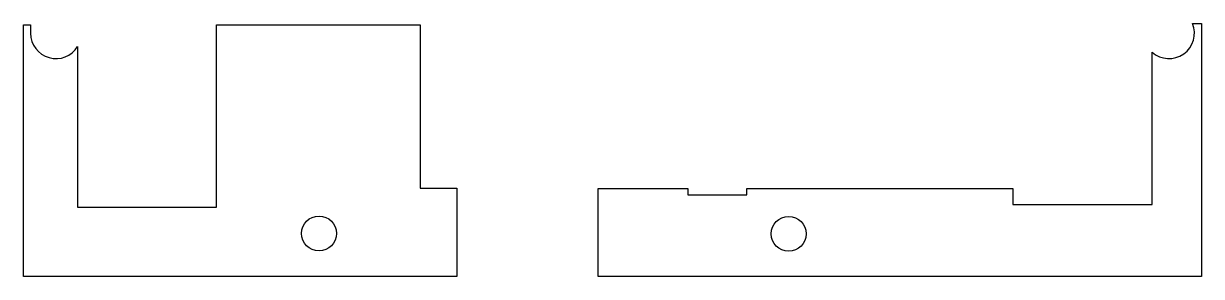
# Model space of a CAD drawing. Header units: millimetres. Extents: x 1705 to 1992, y 2012 to 2073.
import ezdxf

# ---------------------------------------------------------------- set-up
doc = ezdxf.new("R2010")
doc.units = ezdxf.units.MM
doc.layers.add('1', color=7, linetype='Continuous')

msp = doc.modelspace()

# ---------------------------------------------------------------- linework, layer by layer
at = {"layer": '1'}
for p, q in [((1705.33, 2073.01), (1707.03, 2073.01)), ((1705.33, 2011.74), (1705.33, 2073.01)), ((1707.03, 2073.01), (1707.03, 2070.94)), ((1989.47, 2073.31), (1991.65, 2073.31)), ((1991.65, 2073.31), (1991.65, 2011.74)), ((1752.2, 2028.65), (1752.2, 2072.99)), ((1752.2, 2072.99), (1801.74, 2072.99)), ((1801.74, 2072.99), (1801.74, 2033.21)), ((1718.47, 2067.73), (1718.47, 2028.65)), ((1979.66, 2029.27), (1979.66, 2066.33)), ((1801.74, 2033.21), (1810.65, 2033.21)), ((1810.65, 2033.21), (1810.65, 2011.74)), ((1845.04, 2033.14), (1866.77, 2033.14)), ((1845.04, 2011.74), (1845.04, 2033.14)), ((1866.77, 2033.14), (1866.77, 2031.6)), ((1881.13, 2031.6), (1881.13, 2033.14)), ((1881.13, 2033.14), (1945.77, 2033.14)), ((1945.77, 2033.14), (1945.77, 2029.27)), ((1866.77, 2031.6), (1881.13, 2031.6)), ((1718.47, 2028.65), (1752.2, 2028.65)), ((1945.77, 2029.27), (1979.66, 2029.27)), ((1810.65, 2011.74), (1705.33, 2011.74)), ((1991.65, 2011.74), (1845.04, 2011.74))]:
    msp.add_line(p, q, dxfattribs=at)
for centre in [(1777.15, 2022.21), (1891.31, 2022.12)]:
    msp.add_circle(centre, 4.25, dxfattribs=at)
for centre, start, end in [((1983.77, 2070.94), 228.3, 22.5697), ((1713.2, 2070.94), 180, 328.7084)]:
    msp.add_arc(centre, 6.17, start, end, dxfattribs=at)

doc.saveas('drawing.dxf')
